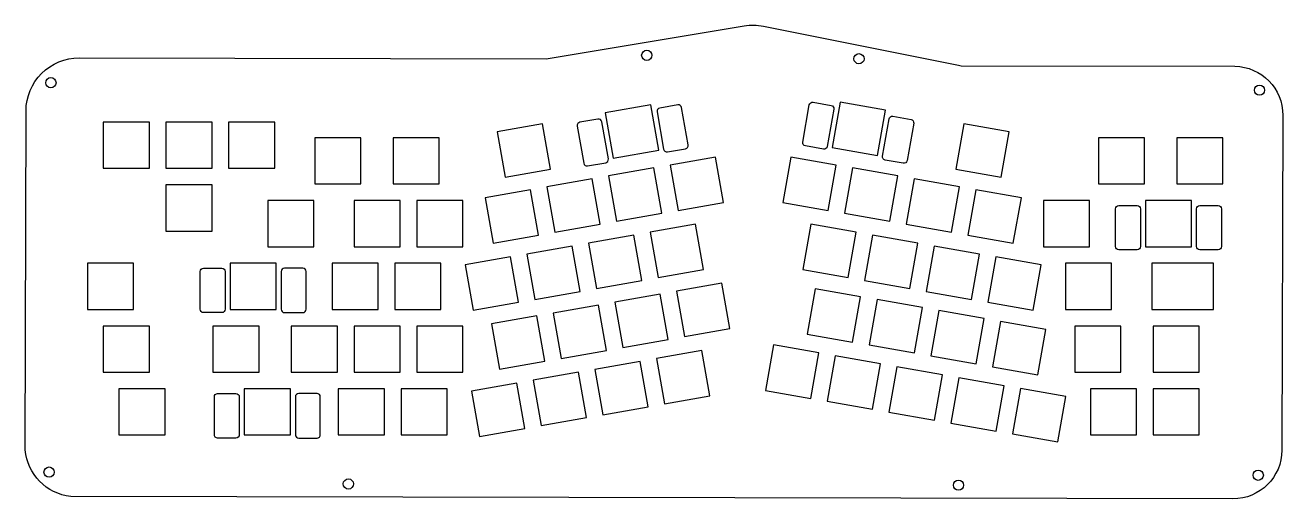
# Model space of a CAD drawing. Header units: millimetres. Extents: x -369 to 13, y -126 to 18.
import ezdxf

# ---------------------------------------------------------------- set-up
doc = ezdxf.new("R2010")
doc.units = ezdxf.units.MM
doc.layers.get('0').update_dxf_attribs({"linetype": 'CONTINUOUS'})

msp = doc.modelspace()

# ---------------------------------------------------------------- linework, layer by layer
for points in [[(-84.36, 5.49), (-1.16, 5.33, -0.409604), (13.42, -9.59), (13.14, -111.27, -0.413979), (-1.75, -126.1), (-354.93, -125.42, -0.354534), (-368.78, -111.22), (-368.5, -8.2, -0.414529), (-352.39, 7.86), (-210.43, 7.59), (-150.25, 17.65, -0.08214), (-144.43, 17.46), (-85.13, 5.68, -0.02474)], [(-170.46, -6.43), (-175.95, -7.4, 0.414239), (-176.76, -8.56), (-174.76, -19.88, 0.414223), (-173.6, -20.69), (-168.12, -19.73, 0.414173), (-167.3, -18.57), (-169.3, -7.24, 0.414219)], [(-130.48, -6.41, -0.414233), (-129.32, -5.6), (-123.83, -6.57, -0.41422), (-123.02, -7.73), (-125.02, -19.06, -0.414188), (-126.17, -19.87), (-131.67, -18.9, -0.414214), (-132.48, -17.74)], [(-194.71, -10.71), (-200.2, -11.68, 0.414219), (-201.01, -12.83), (-199.01, -24.16, 0.414173), (-197.85, -24.97), (-192.36, -24, 0.414223), (-191.55, -22.84), (-193.55, -11.52, 0.414239)], [(-106.23, -10.69, -0.41422), (-105.07, -9.88), (-99.58, -10.85, -0.414233), (-98.77, -12.01), (-100.77, -23.33, -0.414214), (-101.93, -24.14), (-107.42, -23.17, -0.414188), (-108.23, -22.02)], [(-30.86, -36.97, -0.414214), (-29.86, -37.97), (-29.86, -49.47, -0.414214), (-30.86, -50.47), (-36.44, -50.47, -0.414214), (-37.44, -49.47), (-37.44, -37.97, -0.414214), (-36.44, -36.97)], [(-6.24, -36.97, -0.414214), (-5.24, -37.97), (-5.24, -49.47, -0.414214), (-6.24, -50.47), (-11.81, -50.47, -0.414214), (-12.81, -49.47), (-12.81, -37.97, -0.414214), (-11.81, -36.97)], [(-307.99, -68.52, -0.414214), (-308.99, -69.52), (-314.57, -69.52, -0.414214), (-315.57, -68.52), (-315.57, -57.02, -0.414214), (-314.57, -56.02), (-308.99, -56.02, -0.414214), (-307.99, -57.02)], [(-283.37, -68.52), (-283.37, -57.02, 0.414214), (-284.37, -56.02), (-289.94, -56.02, 0.414214), (-290.94, -57.02), (-290.94, -68.52, 0.414214), (-289.94, -69.52), (-284.37, -69.52, 0.414214)], [(-310.28, -107.62, -0.414214), (-311.28, -106.62), (-311.28, -95.12, -0.414214), (-310.28, -94.12), (-304.71, -94.12, -0.414214), (-303.71, -95.12), (-303.71, -106.62, -0.414214), (-304.71, -107.62)], [(-280.08, -94.12), (-285.66, -94.12, 0.414214), (-286.66, -95.12), (-286.66, -106.62, 0.414214), (-285.66, -107.62), (-280.08, -107.62, 0.414214), (-279.08, -106.62), (-279.08, -95.12, 0.414214)]]:
    msp.add_lwpolyline(points, format="xyb", close=True)
for points in [[(-190.05, -22.61), (-176.26, -20.18), (-178.69, -6.39), (-192.48, -8.82)], [(-123.52, -19.35), (-109.73, -21.78), (-107.3, -7.99), (-121.09, -5.56)], [(-331.04, -11.69), (-345.04, -11.69), (-345.04, -25.69), (-331.04, -25.69)], [(-325.99, -25.69), (-311.99, -25.69), (-311.99, -11.69), (-325.99, -11.69)], [(-292.94, -11.69), (-306.94, -11.69), (-306.94, -25.69), (-292.94, -25.69)], [(-209.09, -25.97), (-211.52, -12.18), (-225.31, -14.61), (-222.88, -28.4)], [(-86, -25.97), (-72.21, -28.4), (-69.78, -14.61), (-83.57, -12.18)], [(-266.75, -30.45), (-266.75, -16.45), (-280.75, -16.45), (-280.75, -30.45)], [(-242.94, -30.45), (-242.94, -16.45), (-256.94, -16.45), (-256.94, -30.45)], [(-42.63, -30.45), (-28.62, -30.45), (-28.62, -16.45), (-42.63, -16.45)], [(-18.81, -16.45), (-18.81, -30.45), (-4.81, -30.45), (-4.81, -16.45)], [(-158.97, -22.26), (-172.75, -24.69), (-170.32, -38.47), (-156.53, -36.04)], [(-138.55, -36.04), (-124.77, -38.47), (-122.34, -24.69), (-136.12, -22.26)], [(-189.08, -41.78), (-175.29, -39.35), (-177.73, -25.56), (-191.51, -27.99)], [(-106.01, -41.78), (-103.57, -27.99), (-117.36, -25.56), (-119.79, -39.35)], [(-196.49, -28.87), (-210.27, -31.3), (-207.84, -45.09), (-194.06, -42.66)], [(-87.25, -45.09), (-84.81, -31.3), (-98.6, -28.87), (-101.03, -42.66)], [(-325.99, -44.74), (-311.99, -44.74), (-311.99, -30.74), (-325.99, -30.74)], [(-215.25, -32.18), (-229.03, -34.61), (-226.6, -48.4), (-212.82, -45.97)], [(-68.49, -48.4), (-66.05, -34.61), (-79.84, -32.18), (-82.27, -45.97)], [(-295.04, -49.5), (-281.04, -49.5), (-281.04, -35.5), (-295.04, -35.5)], [(-254.84, -49.5), (-254.84, -35.5), (-268.84, -35.5), (-268.84, -49.5)], [(-249.79, -49.5), (-235.79, -49.5), (-235.79, -35.5), (-249.79, -35.5)], [(-59.29, -49.5), (-45.29, -49.5), (-45.29, -35.5), (-59.29, -35.5)], [(-14.34, -35.5), (-28.34, -35.5), (-28.34, -49.5), (-14.34, -49.5)], [(-162.61, -56.46), (-165.04, -42.67), (-178.83, -45.1), (-176.39, -58.89)], [(-116.26, -45.1), (-130.05, -42.67), (-132.48, -56.46), (-118.69, -58.89)], [(-213.92, -65.5), (-200.13, -63.07), (-202.56, -49.29), (-216.35, -51.72)], [(-197.58, -48.41), (-195.15, -62.2), (-181.37, -59.77), (-183.8, -45.98)], [(-111.29, -45.98), (-113.72, -59.77), (-99.93, -62.2), (-97.5, -48.41)], [(-94.96, -63.07), (-81.17, -65.5), (-78.74, -51.72), (-92.53, -49.29)], [(-218.89, -66.38), (-221.32, -52.59), (-235.11, -55.02), (-232.67, -68.81)], [(-76.2, -66.38), (-62.41, -68.81), (-59.98, -55.02), (-73.77, -52.59)], [(-349.81, -54.55), (-349.81, -68.55), (-335.81, -68.55), (-335.81, -54.55)], [(-306.47, -54.55), (-306.47, -68.55), (-292.47, -68.55), (-292.47, -54.55)], [(-275.51, -54.55), (-275.51, -68.55), (-261.51, -68.55), (-261.51, -54.55)], [(-256.46, -54.55), (-256.46, -68.55), (-242.46, -68.55), (-242.46, -54.55)], [(-52.63, -54.55), (-52.63, -68.55), (-38.63, -68.55), (-38.63, -54.55)], [(-7.67, -68.55), (-7.67, -54.55), (-26.43, -54.55), (-26.43, -68.55)], [(-154.61, -74.39), (-157.04, -60.6), (-170.83, -63.04), (-168.39, -76.82)], [(-189.59, -66.34), (-187.16, -80.13), (-173.37, -77.7), (-175.8, -63.91)], [(-114.88, -64.69), (-128.67, -62.26), (-131.1, -76.05), (-117.31, -78.48)], [(-208.35, -69.65), (-205.92, -83.44), (-192.13, -81.01), (-194.56, -67.22)], [(-112.34, -79.35), (-98.55, -81.78), (-96.12, -68), (-109.91, -65.57)], [(-210.89, -84.31), (-213.32, -70.53), (-227.11, -72.96), (-224.68, -86.75)], [(-93.58, -82.66), (-79.79, -85.09), (-77.36, -71.31), (-91.15, -68.87)], [(-61.03, -88.4), (-58.6, -74.61), (-72.39, -72.18), (-74.82, -85.97)], [(-331.04, -87.6), (-331.04, -73.6), (-345.04, -73.6), (-345.04, -87.6)], [(-297.71, -73.6), (-311.71, -73.6), (-311.71, -87.6), (-297.71, -87.6)], [(-287.89, -73.6), (-287.89, -87.6), (-273.89, -87.6), (-273.89, -73.6)], [(-254.84, -73.6), (-268.84, -73.6), (-268.84, -87.6), (-254.84, -87.6)], [(-235.79, -87.6), (-235.79, -73.6), (-249.79, -73.6), (-249.79, -87.6)], [(-49.77, -87.6), (-35.77, -87.6), (-35.77, -73.6), (-49.77, -73.6)], [(-25.96, -87.6), (-11.96, -87.6), (-11.96, -73.6), (-25.96, -73.6)], [(-141.36, -79.36), (-143.79, -93.15), (-130, -95.58), (-127.57, -81.79)], [(-163.11, -81.02), (-176.9, -83.45), (-174.47, -97.24), (-160.68, -94.81)], [(-125.03, -96.46), (-111.24, -98.89), (-108.81, -85.1), (-122.6, -82.67)], [(-198.2, -101.42), (-200.63, -87.63), (-214.42, -90.06), (-211.99, -103.85)], [(-179.44, -98.11), (-181.87, -84.33), (-195.66, -86.76), (-193.23, -100.54)], [(-106.27, -99.77), (-92.48, -102.2), (-90.05, -88.41), (-103.84, -85.98)], [(-216.96, -104.73), (-219.39, -90.94), (-233.18, -93.37), (-230.75, -107.16)], [(-87.51, -103.08), (-73.72, -105.51), (-71.29, -91.72), (-85.07, -89.29)], [(-340.28, -92.65), (-340.28, -106.65), (-326.28, -106.65), (-326.28, -92.65)], [(-288.18, -92.65), (-302.18, -92.65), (-302.18, -106.65), (-288.18, -106.65)], [(-273.61, -92.65), (-273.61, -106.65), (-259.61, -106.65), (-259.61, -92.65)], [(-254.56, -106.65), (-240.56, -106.65), (-240.56, -92.65), (-254.56, -92.65)], [(-54.96, -108.82), (-52.53, -95.03), (-66.31, -92.6), (-68.75, -106.38)], [(-31.01, -106.65), (-31.01, -92.65), (-45.01, -92.65), (-45.01, -106.65)], [(-11.96, -106.65), (-11.96, -92.65), (-25.96, -92.65), (-25.96, -106.65)]]:
    msp.add_lwpolyline(points, close=True)
for centre in [(-179.88, 8.64), (-115.39, 7.61), (-360.95, 0.33), (6.34, -1.95), (-361.52, -117.97), (5.94, -118.93), (-270.56, -121.58), (-85.14, -121.94)]:
    msp.add_circle(centre, 1.55)

doc.saveas('drawing.dxf')
